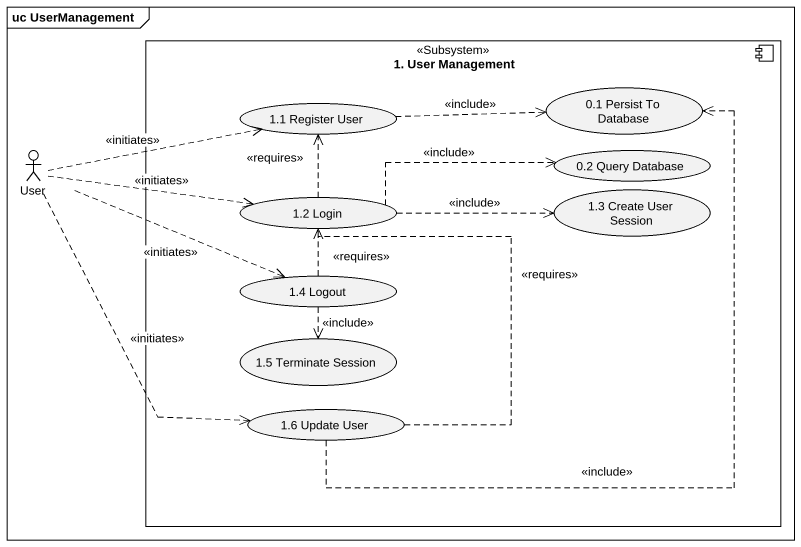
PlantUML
@startuml
mainframe uc UserManagement
component "1. User Management" as c1_User_Management <<Subsystem>> {
  usecase "1.1 Register User" as u1_1_Register_User
  usecase "0.1 Persist To Database" as u0_1_Persist_To_Database
  usecase "0.2 Query Database" as u0_2_Query_Database
  usecase "1.2 Login" as u1_2_Login
  usecase "1.3 Create User Session" as u1_3_Create_User_Session
  usecase "1.4 Logout" as u1_4_Logout
  usecase "1.5 Terminate Session" as u1_5_Terminate_Session
  usecase "1.6 Update User" as u1_6_Update_User
}
actor User
u1_1_Register_User .right.> u0_1_Persist_To_Database : <<include>>
User .right.> u1_1_Register_User : <<initiates>>
User .right.> u1_2_Login : <<initiates>>
User .right.> u1_4_Logout : <<initiates>>
User ..> u1_6_Update_User : <<initiates>>
u1_2_Login .up.> u1_1_Register_User : <<requires>>
u1_2_Login .right.> u0_2_Query_Database : <<include>>
u1_2_Login .right.> u1_3_Create_User_Session : <<include>>
u1_4_Logout .up.> u1_2_Login : <<requires>>
u1_4_Logout ..> u1_5_Terminate_Session : <<include>>
u1_6_Update_User .up.> u0_1_Persist_To_Database : <<include>>
u1_6_Update_User .up.> u1_2_Login : <<requires>>
@enduml
